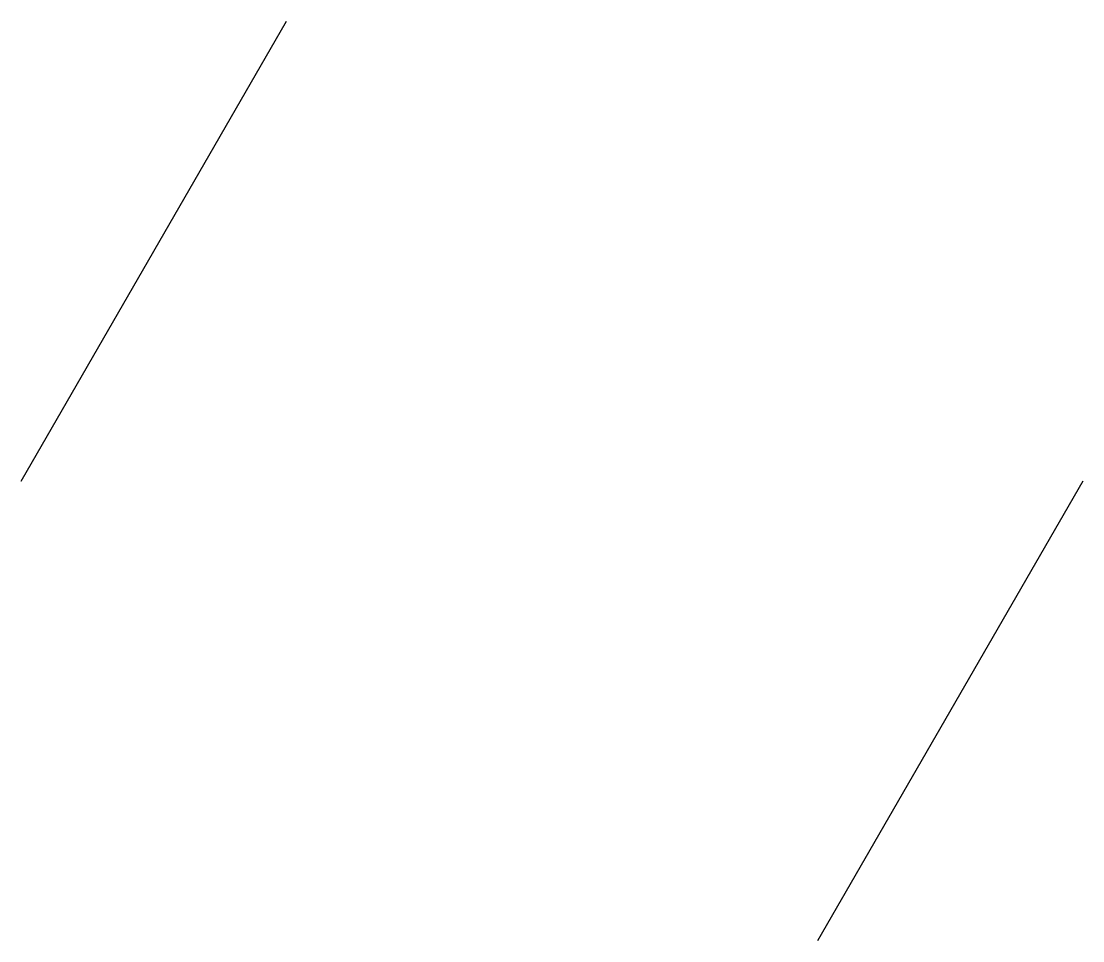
# Model space of a CAD drawing. Extents: x -0.5 to 0.5, y -0.43 to 0.43.
import ezdxf

# ---------------------------------------------------------------- set-up
doc = ezdxf.new("R2010")
doc.units = 0
doc.header["$LTSCALE"] = 1000
doc.header["$MEASUREMENT"] = 0
doc.layers.get('0').update_dxf_attribs({"linetype": 'CONTINUOUS'})

msp = doc.modelspace()

# ---------------------------------------------------------------- linework, layer by layer
for p, q in [((-0.5, 0), (-0.25, 0.433)), ((0.5, 0), (0.25, -0.433))]:
    msp.add_line(p, q)

doc.saveas('drawing.dxf')
